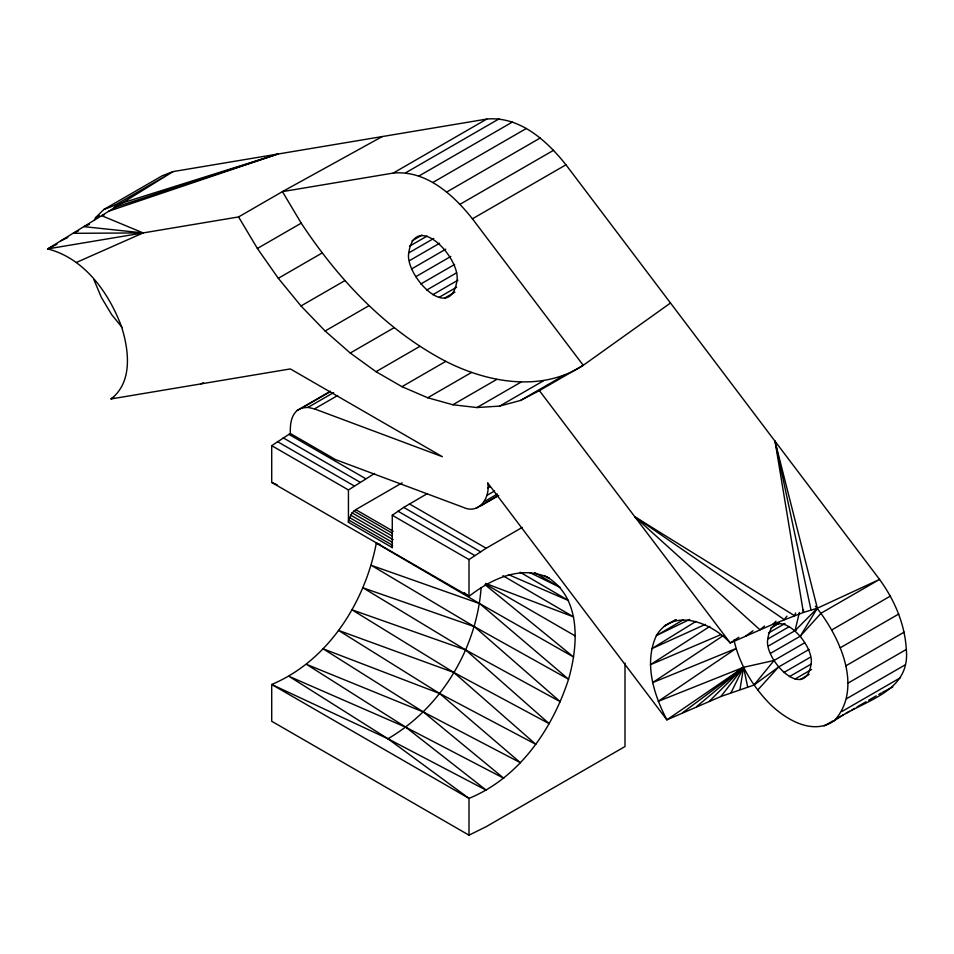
<?xml version="1.0" encoding="UTF-8"?>
<svg xmlns="http://www.w3.org/2000/svg" width="954" height="954" viewBox="0 0 954 954"><rect width="100%" height="100%" fill="white"/><g stroke="black" fill="none" stroke-linecap="round" stroke-linejoin="round"><path stroke-width="1.43" d="M803.447 609.654L803.387 612.456L772.776 624.333L730.263 642.972C712.495 623.415 673.619 606.72 656.376 635.602C643.771 663.054 653.693 694.536 666.894 719.841L720.914 696.492L753.97 685.067L778.571 667.025L809.075 649.424M546.702 576.836C581.582 597.502 578.339 645.369 568.548 679.236C552.33 729.273 519.071 777.88 468.998 798.379L271.711 684.483L271.711 721.272L468.998 835.167L486.17 826.677L625.001 746.529L625.001 663.137M733.984 640.003C739.41 664.449 752.849 686.725 770.403 704.457C786.549 719.984 813.011 735.582 834.368 720.711C863.93 687.691 839.246 635.376 815.408 606.219M834.368 720.711C862.392 700.2 910.736 693.343 906.3 649.471C904.905 623.988 894.423 599.887 879.552 579.424L565.961 164.803C546.916 140.798 519.644 115.994 486.755 119.071L173.163 171.577L162.323 175.727L103.867 209.475L95.495 217.75L94.303 220.398M481.114 587.688C476.654 648.684 440.951 707.844 387.944 738.766L271.711 684.483C328.51 660.538 365.024 602.081 376.317 543.124L380.467 544.651M348.687 519.966L392.523 545.283L392.273 547.608L348.437 522.291L348.687 519.966L352.086 512.87L355.747 509.639L402.147 482.843M544.126 575.489L549.277 578.315C522.065 564.243 490.94 579.078 468.998 596.357L271.711 482.45L271.711 445.661L290.338 433.486L335.617 459.637L463.477 507.421C479.29 514.814 490.702 497.046 487.625 482.819L666.894 719.841L743.56 667.299L774.076 660.454L804.58 642.841M408.717 252.929C415.324 209.713 460.949 258.2 456.942 280.774C450.336 323.978 404.711 275.491 408.717 252.929L433.76 238.464M767.731 639.073C773.694 600.889 814.954 643.413 811.103 664.115C805.14 702.311 763.868 659.786 767.731 639.073L789.328 626.611M740.018 689.313L743.56 667.299L658.224 701.345L735.963 648.553L652.608 682.623L723.025 635.769M799.404 612.456L795.028 630.654L817.351 608.211L879.552 579.424L821.096 613.172L800.263 636.175L817.351 608.211L775.03 441.213L803.387 612.456L817.351 608.211M795.648 612.993L794.479 615.664L634.827 516.794L759.956 629.783L764.559 626.039M731.11 692.532L743.56 667.299L747.638 686.832M786.943 616.165L784.283 619.623L634.827 516.794M720.914 696.492L743.56 667.299L682.42 712.865M753.97 685.067L774.076 660.454M330.561 391.176L297.171 410.447C290.66 416.194 290.111 425.377 290.338 433.486M757.726 690.028L778.571 667.025M709.406 701.19L743.56 667.299L696.575 706.64M772.776 624.333L775.984 621.221M745.789 635.996L753.04 630.773M348.437 522.291L348.437 489.962L374.6 473.434M670.495 303.014L583.24 365.31L539.392 390.615L520.586 400.418L499.657 406.094L476.964 407.549L452.852 404.758L427.726 397.758L401.968 386.68L376.007 371.69L350.249 353.028L325.111 331.002L300.999 305.96L278.306 278.294L257.389 248.469L238.572 216.94L47.7 248.899C84.572 258.391 108.899 292.83 121.587 326.84C128.921 350.19 132.964 382.005 111.069 398.939L290.338 368.924L442.346 456.68L314.486 408.896L307.987 407.394L302.108 407.918L297.171 410.447M392.273 547.608L392.273 515.267L403.709 507.409L427.44 493.552M464.3 592.696L468.998 596.357L468.998 559.569L486.17 548.24L522.16 527.455M56.918 244.26L47.7 248.899L173.163 171.577L114.707 205.337L103.867 209.475M738.837 637.296L730.263 642.972L539.392 390.615M709.883 626.384L650.378 664.735L720.842 634.637M695.907 621.412L651.654 648.756L705.411 624.369M683.028 619.969L656.376 635.602L689.766 619.384M95.495 217.75L99.311 215.544M238.572 216.94L282.42 191.623L382.22 136.577M257.389 248.469L301.225 223.153C338.217 279.164 385.774 329.977 445.804 361.363C487.709 382.685 541.598 392.547 583.24 365.31L472.433 218.812C453.388 194.795 426.116 169.991 393.215 173.079L282.42 191.623L301.225 223.153M393.215 173.079L486.755 119.071M405.593 172.829L499.121 118.833M418.961 176.001L512.489 121.993M432.83 182.476L526.358 128.468M278.306 278.294L322.154 252.977M446.699 192.016L540.226 138.008M460.055 204.275L553.594 150.267M411.949 240.873L421.966 235.078M300.999 305.96L344.847 280.643M409.54 246.192L427.07 236.067M472.433 218.812L565.961 164.803M409.54 260.609L439.603 243.246M411.949 268.718L445.768 249.185M415.777 276.696L450.848 256.435M325.111 331.002L368.959 305.685M420.774 283.994L454.593 264.473M426.581 290.135L456.644 272.784M432.83 294.691L457.884 280.226M439.067 297.35L456.608 287.226M444.886 297.922L454.903 292.139M350.249 353.028L394.085 327.723M302.108 407.918L330.358 391.605M307.987 407.394L333.661 392.571M376.007 371.69L419.843 346.374M314.486 408.896L337.597 395.552M401.968 386.68L445.804 361.363M427.726 397.758L471.562 372.454M452.852 404.758L496.7 379.442M476.964 407.549L520.812 382.232M499.657 406.094L543.506 380.777M520.586 400.418L564.422 375.113M487.625 488.126L490.201 486.647M486.838 495.448L494.542 491M484.525 501.482L497.356 494.065M475.855 508.399L497.678 495.794M480.792 505.87L498.763 495.496M770.629 628.233L779.525 623.093M768.471 633.027L784.987 623.487M768.471 645.989L796.423 629.843M770.629 653.275L801.133 635.674M831.936 629.831L890.392 596.083M783.806 672.546L810.483 657.139M789.411 676.636L811.019 664.175M840.295 647.754L898.763 614.006M795.028 679.033L811.544 669.493M800.263 679.546L809.159 674.406M845.709 665.904L904.165 632.156M847.844 683.219L906.3 649.471M846.58 698.698L905.036 664.95M842 711.445L900.457 677.698M824.113 725.958L833.009 720.819M835.549 719.352L843.169 714.951M845.721 713.485L849.525 711.279M852.065 709.812L854.617 708.345M857.157 706.878L866.053 701.739M868.593 700.272L876.213 695.871M878.753 694.405L881.293 692.938M675.885 619.623L664.258 626.039L676.04 619.897M882.569 692.21L892.825 686.963M61.139 240.718L67.817 237.486M78.574 230.868L73.231 233.313L143.136 232.919L76.451 262.422M89.485 224.357L84 226.67L143.136 232.919L101.625 215.652L104.391 214.817M200.71 383.925L203.452 382.781M108.506 211.263L277.686 154.083L114.707 205.337L115.887 208.02M114.11 207.626L277.686 154.083M485.717 583.454L573.604 616.928L502.913 575.703M508.458 574.606L568.548 600.555L520.192 572.269M271.711 482.45L277.113 484.811M529.923 572.638L560.332 587.521L534.741 572.603M485.049 584.707L573.604 657.032L479.779 603.655L371.261 565.328L474.376 626.647L560.332 701.762L465.624 649.912L351.99 609.821L453.877 672.498L535.802 744.311L439.615 693.486L323.132 648.815L423.421 712.006L503.736 778.237L405.951 727.318L289.086 676.374L387.944 738.766L486.373 790.282L405.951 727.318L306.449 664.33L423.421 712.006L520.431 762.723L439.615 693.486L338.515 630.403L453.877 672.498L549.277 723.728L465.624 649.912L363.045 587.855L474.376 626.647L568.548 679.236L479.779 603.655L376.317 543.124M288.871 434.332L365.597 478.634M409.445 503.939L486.17 548.24M283.135 437.803L359.861 482.104M403.709 507.409L480.434 551.71M277.411 441.583L354.137 485.884M397.973 511.189L474.698 555.49M271.711 445.661L348.437 489.962M392.273 515.267L468.998 559.569M485.455 584.11L575.31 635.996M355.747 509.639L393.131 531.223M353.851 511.01L392.535 533.346M352.086 512.87L392.058 535.957M350.571 515.088L393.131 539.654M349.414 517.509L391.963 542.075M387.944 738.766L468.998 798.379L468.998 835.167M122.207 327.58L111.69 314.641L101.434 297.553L93.802 279.474M775.03 441.213L811.007 609.976M113.609 397.377L111.069 398.939L113.609 397.389"/></g></svg>
